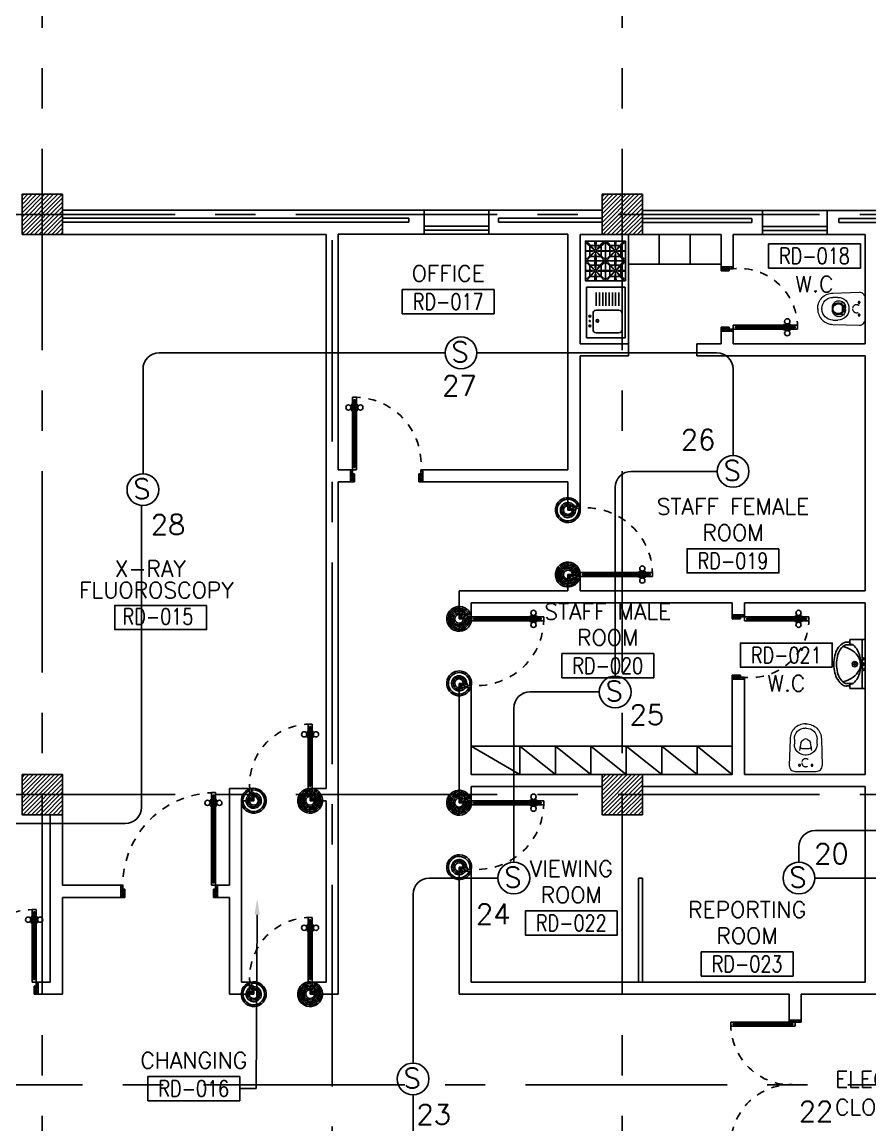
# Model space of a CAD drawing. Extents: x -0.4 to 91.7, y -13.9 to 77.4.
# Drawn here: x 28.95 to 39.48, y 52.57 to 66.26 of the extents above; entities that cross this region are included whole.
import ezdxf
from ezdxf.enums import TextEntityAlignment as Align

# ---------------------------------------------------------------- set-up
doc = ezdxf.new("R2010")
doc.units = 0
doc.header["$MEASUREMENT"] = 0
doc.header["$PDMODE"] = 3
doc.header["$PDSIZE"] = 0.1
for name, pattern in [('CENTERX2', [4, 2.5, -0.5, 0.5, -0.5]), ('HIDDEN', [0.375, 0.25, -0.125]), ('HIDDEN2', [0.1875, 0.125, -0.0625])]:
    doc.linetypes.add(name, pattern=pattern)
doc.layers.get('0').update_dxf_attribs({"color": 11, "linetype": 'CONTINUOUS'})
doc.layers.get('DEFPOINTS').update_dxf_attribs({"color": 11, "linetype": 'CONTINUOUS'})
for name, color, linetype in [('A-FURN-W', 11, 'CONTINUOUS'), ('AX-DIM', 11, 'CONTINUOUS'), ('AXES', 11, 'CENTERX2'), ('COL', 11, 'CONTINUOUS'), ('DOOR', 11, 'CONTINUOUS'), ('DOOR-DIM', 11, 'CONTINUOUS'), ('E-FIRE', 4, 'CONTINUOUS'), ('E-PANELBX', 11, 'CONTINUOUS'), ('E-WIRE', 4, 'CONTINUOUS'), ('FIX', 11, 'CONTINUOUS'), ('HAT', 11, 'CONTINUOUS'), ('INSUL', 11, 'CONTINUOUS'), ('K-FUR', 11, 'CONTINUOUS'), ('ME-FIX', 11, 'CONTINUOUS'), ('PART', 11, 'CONTINUOUS'), ('RM-BOX', 11, 'CONTINUOUS'), ('RM-IND', 11, 'CONTINUOUS'), ('RM-NAME', 11, 'CONTINUOUS'), ('RM-NO', 11, 'CONTINUOUS'), ('SUNI-FUR', 11, 'CONTINUOUS'), ('WALL', 11, 'CONTINUOUS'), ('WIN', 11, 'CONTINUOUS')]:
    doc.layers.add(name, color=color, linetype=linetype)
doc.styles.add('ROMANS', font='ROMANS.shx', dxfattribs={"width": 0.6})
doc.dimstyles.new('STANDARD in', dxfattribs={"dimtxt": 0.2, "dimasz": 0.1, "dimexe": 0.07, "dimexo": 0.05, "dimgap": 0.1, "dimtad": 1, "dimdec": 0, "dimlfac": 1000, "dimzin": 0, "dimdsep": 46, "dimtxsty": 'ROMANS', "dimblk": 'ARCHTICK', "dimcen": 0.05, "dimdle": 0.05, "dimclrd": 7, "dimclre": 7, "dimclrt": 2, "dimadec": 0, "dimazin": 0, "dimtfac": 1, "dimtdec": 0, "dimtmove": 2, "dimatfit": 3, "dimldrblk": 'ARCHTICK', "dimfxl": 0, "dimtolj": 1, "dimtzin": 0, "dimarcsym": 0})

# ---------------------------------------------------------------- blocks, each defined once
blk = doc.blocks.new('_ARCHTICK')
at = {"color": 0, "linetype": 'ByBlock', "const_width": 0.15}
blk.add_lwpolyline([(-0.5, -0.5), (0.5, 0.5)], dxfattribs=at)
blk = doc.blocks.new('*D139')
at = {"layer": 'AX-DIM', "color": 7, "lineweight": -2}
for p, q in [((10.901, 76.113), (86.317, 76.113)), ((10.951, 63.985), (10.951, 76.183)), ((86.267, 74.743), (86.267, 76.183))]:
    blk.add_line(p, q, dxfattribs=at)
at = {"layer": 'DEFPOINTS', "color": 0}
for p in [(86.267, 76.113), (86.267, 74.693), (10.951, 63.935)]:
    blk.add_point(p, dxfattribs=at)
at = {"layer": 'AX-DIM', "color": 7, "lineweight": -2, "xscale": 0.1, "yscale": 0.1, "zscale": 0.1, "rotation": 180}
blk.add_blockref('_ARCHTICK', (10.951, 76.113), dxfattribs=at)
at = {"layer": 'AX-DIM', "color": 7, "lineweight": -2, "xscale": 0.1, "yscale": 0.1, "zscale": 0.1}
blk.add_blockref('_ARCHTICK', (86.267, 76.113), dxfattribs=at)
at = {"layer": 'AX-DIM', "color": 2, "insert": (48.609, 76.313), "char_height": 0.2, "attachment_point": 5, "style": 'ROMANS'}
blk.add_mtext('\\A1;75316', dxfattribs=at)
blk = doc.blocks.new('*X115')
at = {"color": 0}
for p, q in [((49339, 62332), (49808, 62801)), ((49339, 62385), (49755, 62801)), ((49339, 62438), (49702, 62801)), ((49339, 62491), (49649, 62801)), ((49339, 62544), (49596, 62801)), ((49339, 62597), (49543, 62801)), ((49339, 62651), (49490, 62801)), ((49339, 62704), (49437, 62801)), ((49339, 62757), (49384, 62801)), ((49361, 62301), (49839, 62779)), ((49414, 62301), (49839, 62726)), ((49467, 62301), (49839, 62673)), ((49520, 62301), (49839, 62620)), ((49573, 62301), (49839, 62567)), ((49626, 62301), (49839, 62514)), ((49679, 62301), (49839, 62461)), ((49732, 62301), (49839, 62408)), ((49785, 62301), (49839, 62355))]:
    blk.add_line(p, q, dxfattribs=at)
blk = doc.blocks.new('*X114')
at = {"color": 0}
for p, q in [((49339, 69545), (49795, 70001)), ((49339, 69598), (49742, 70001)), ((49339, 69651), (49689, 70001)), ((49339, 69704), (49636, 70001)), ((49339, 69757), (49583, 70001)), ((49339, 69810), (49530, 70001)), ((49339, 69863), (49477, 70001)), ((49339, 69916), (49424, 70001)), ((49339, 69969), (49371, 70001)), ((49348, 69501), (49839, 69992)), ((49401, 69501), (49839, 69939)), ((49455, 69501), (49839, 69886)), ((49508, 69501), (49839, 69833)), ((49561, 69501), (49839, 69780)), ((49614, 69501), (49839, 69727)), ((49667, 69501), (49839, 69674)), ((49720, 69501), (49839, 69621)), ((49773, 69501), (49839, 69568)), ((49826, 69501), (49839, 69514))]:
    blk.add_line(p, q, dxfattribs=at)
blk = doc.blocks.new('COL50')
at = {"layer": 'COL'}
blk.add_lwpolyline([(-250, 250), (-250, -250), (250, -250), (250, 250)], close=True, dxfattribs=at)
blk = doc.blocks.new('A$C09EF76E8')
at = {"layer": 'DOOR', "color": 0, "linetype": 'ByBlock'}
for p, q in [((719, 855), (710, 855)), ((710, 855), (710, 790)), ((727, 868), (719, 868)), ((719, 778), (719, 868)), ((719, 855), (719, 790)), ((777, 950), (727, 950)), ((727, 950), (777, 950)), ((727, 900), (727, 950)), ((744, 900), (727, 900)), ((760, 920), (744, 920)), ((744, 900), (744, 920)), ((760, 900), (760, 920)), ((777, 900), (760, 900)), ((777, 900), (777, 950)), ((777, 868), (784, 868)), ((784, 778), (784, 868)), ((784, 855), (793, 855)), ((784, 855), (784, 790)), ((793, 855), (793, 790)), ((719, 790), (710, 790)), ((727, 778), (719, 778)), ((777, 778), (784, 778)), ((784, 790), (793, 790)), ((2, 0), (2, 150)), ((2, 150), (27, 150)), ((2, 150), (2, 0)), ((27, 150), (27, 100)), ((727, 150), (727, 200)), ((727, 200), (744, 200)), ((727, 150), (777, 150)), ((744, 200), (744, 180)), ((744, 180), (760, 180)), ((760, 180), (760, 200)), ((760, 200), (777, 200)), ((777, 200), (777, 150)), ((777, 150), (777, 100)), ((802, 150), (777, 150)), ((802, 150), (802, 0)), ((27, 100), (52, 100)), ((52, 100), (52, 0)), ((777, 100), (752, 100)), ((752, 100), (752, 0)), ((52, 0), (2, 0)), ((752, 0), (802, 0))]:
    blk.add_line(p, q, dxfattribs=at)
at = {"layer": 'DOOR', "linetype": 'ByBlock'}
for p, q in [((727, 900), (727, 200)), ((744, 200), (744, 900)), ((760, 200), (760, 900)), ((777, 200), (777, 900)), ((802, 0), (802, 150))]:
    blk.add_line(p, q, dxfattribs=at)
at = {"layer": 'DOOR', "color": 9, "linetype": 'ByBlock'}
for p, q in [((52, 0), (2, 114)), ((52, 0), (2, 40)), ((52, 0), (38, 100)), ((752, 0), (802, 114)), ((752, 0), (765, 100)), ((752, 0), (802, 40))]:
    blk.add_line(p, q, dxfattribs=at)
at = {"layer": 'DOOR', "color": 0, "linetype": 'ByBlock'}
for centre in [(678, 823), (825, 823)]:
    blk.add_circle(centre, 32.4, dxfattribs=at)
at = {"layer": 'DOOR', "linetype": 'HIDDEN', "ltscale": 0.5}
blk.add_arc((752, 199), 752, 88.0938, 183.7249, dxfattribs=at)
at = {"layer": 'DOOR', "color": 9, "linetype": 'ByBlock'}
for centre, radius, start, end in [((52, 0), 154, 103.7142, 108.8947), ((752, 0), 154, 71.1053, 76.2858), ((52, 0), 134, 100.72, 111.8402), ((52, 0), 94.4, 90, 121.9818), ((52, 0), 74.4, 90, 132.2236), ((52, 0), 54.4, 90, 156.7926), ((52, 0), 34.4, 90, 180), ((52, 0), 14.4, 90, 180), ((752, 0), 94.4, 58.0182, 90), ((752, 0), 74.4, 47.7764, 90), ((752, 0), 54.4, 23.2074, 90), ((752, 0), 34.4, 0, 90), ((752, 0), 14.4, 0, 90), ((752, 0), 134, 68.1598, 79.28), ((752, 0), 114, 64.0838, 77.3774)]:
    blk.add_arc(centre, radius, start, end, dxfattribs=at)
blk = doc.blocks.new('DOOR100')
at = {"layer": 'DOOR', "color": 7, "linetype": 'ByBlock'}
for p, q in [((-75, 1250), (-75, 1300)), ((-75, 1300), (-25, 1300)), ((-25, 1300), (-75, 1300)), ((-58, 1250), (-75, 1250)), ((-58, 1250), (-58, 1270)), ((-42, 1270), (-58, 1270)), ((-42, 1250), (-42, 1270)), ((-25, 1250), (-42, 1250)), ((-25, 1250), (-25, 1300)), ((-91, 1205), (-91, 1140)), ((-82, 1205), (-91, 1205)), ((-82, 1140), (-91, 1140)), ((-82, 1128), (-82, 1218)), ((-75, 1218), (-82, 1218)), ((-82, 1205), (-82, 1140)), ((-75, 1128), (-82, 1128)), ((-25, 1218), (-18, 1218)), ((-25, 1128), (-18, 1128)), ((-18, 1128), (-18, 1218)), ((-18, 1205), (-18, 1140)), ((-18, 1205), (-9, 1205)), ((-18, 1140), (-9, 1140)), ((-9, 1205), (-9, 1140)), ((-1200, 0), (-1200, 150)), ((-1200, 150), (-1175, 150)), ((-1200, 150), (-1200, 0)), ((-1175, 150), (-1175, 100)), ((-75, 200), (-58, 200)), ((-75, 150), (-75, 200)), ((-75, 150), (-25, 150)), ((-58, 200), (-58, 180)), ((-58, 180), (-42, 180)), ((-42, 200), (-25, 200)), ((-42, 180), (-42, 200)), ((-25, 200), (-25, 150)), ((0, 150), (-25, 150)), ((-25, 150), (-25, 100)), ((0, 0), (0, 150)), ((0, 150), (0, 0)), ((-1150, 0), (-1200, 114)), ((-1150, 0), (-1200, 40)), ((-1150, 0), (-1200, 0)), ((-1175, 100), (-1150, 100)), ((-1150, 0), (-1163, 100)), ((-1150, 100), (-1150, 0)), ((-50, 0), (0, 114)), ((-50, 100), (-50, 0)), ((-50, 0), (-37, 100)), ((-25, 100), (-50, 100)), ((-50, 0), (0, 40)), ((-50, 0), (0, 0))]:
    blk.add_line(p, q, dxfattribs=at)
at = {"layer": 'DOOR', "linetype": 'ByBlock'}
for p, q in [((-75, 1250), (-75, 200)), ((-58, 200), (-58, 1250)), ((-42, 200), (-42, 1250)), ((-25, 200), (-25, 1250))]:
    blk.add_line(p, q, dxfattribs=at)
at = {"layer": 'DOOR', "color": 7, "linetype": 'ByBlock'}
for centre in [(-124, 1173), (24, 1173)]:
    blk.add_circle(centre, 32.4, dxfattribs=at)
at = {"layer": 'DOOR', "linetype": 'HIDDEN', "ltscale": 0.5}
blk.add_arc((-25, 150), 1150, 90, 180, dxfattribs=at)
at = {"layer": 'DOOR', "color": 7, "linetype": 'ByBlock'}
for centre, radius, start, end in [((-1150, 0), 154, 103.7142, 108.8947), ((-50, 0), 154, 71.1053, 76.2858), ((-1150, 0), 134, 100.72, 111.8402), ((-1150, 0), 94.4, 90, 121.9818), ((-1150, 0), 74.4, 90, 132.2236), ((-1150, 0), 54.4, 90, 156.7926), ((-1150, 0), 34.4, 90, 180), ((-1150, 0), 14.4, 90, 180), ((-50, 0), 94.4, 58.0182, 90), ((-50, 0), 74.4, 47.7764, 90), ((-50, 0), 54.4, 23.2074, 90), ((-50, 0), 34.4, 0, 90), ((-50, 0), 14.4, 0, 90), ((-50, 0), 134, 68.1598, 79.28), ((-50, 0), 114, 64.0838, 77.3774)]:
    blk.add_arc(centre, radius, start, end, dxfattribs=at)
blk = doc.blocks.new('A$C49F1192B')
at = {"layer": 'DOOR', "color": 0, "linetype": 'ByBlock', "xscale": -1, "rotation": 270}
blk.add_blockref('DOOR100', (0, 1200), dxfattribs=at)
blk = doc.blocks.new('*X112')
at = {"color": 0}
for p, q in [((42139, 62345), (42595, 62801)), ((42139, 62398), (42542, 62801)), ((42139, 62451), (42489, 62801)), ((42139, 62504), (42436, 62801)), ((42139, 62557), (42383, 62801)), ((42139, 62610), (42330, 62801)), ((42139, 62663), (42277, 62801)), ((42139, 62716), (42224, 62801)), ((42139, 62769), (42171, 62801)), ((42148, 62301), (42639, 62792)), ((42201, 62301), (42639, 62739)), ((42255, 62301), (42639, 62686)), ((42308, 62301), (42639, 62633)), ((42361, 62301), (42639, 62580)), ((42414, 62301), (42639, 62527)), ((42467, 62301), (42639, 62474)), ((42520, 62301), (42639, 62421)), ((42573, 62301), (42639, 62368)), ((42626, 62301), (42639, 62314))]:
    blk.add_line(p, q, dxfattribs=at)
blk = doc.blocks.new('RM1')
at = {"layer": 'RM-BOX'}
blk.add_lwpolyline([(570, -200), (-570, -200), (-570, -500), (570, -500)], close=True, dxfattribs=at)
at = {"layer": 'RM-NAME', "style": 'ROMANS'}
for tag, p in [('ROOMNAME1', (0, 324)), ('ROOMNAME2', (0, 0))]:
    blk.add_attdef(tag, text='', height=200, dxfattribs=at).set_placement(p, align=Align.MIDDLE)
at = {"layer": 'RM-NO', "style": 'ROMANS', "width": 0.8}
blk.add_attdef('ROOMNO', text='', height=200, dxfattribs=at).set_placement((0, -350), align=Align.MIDDLE)
blk = doc.blocks.new('A$C6F293607')
at = {"layer": 'DOOR', "color": 0, "linetype": 'ByBlock'}
for p, q in [((81, 875), (131, 875)), ((131, 875), (81, 875)), ((81, 825), (81, 875)), ((81, 825), (98, 825)), ((98, 845), (114, 845)), ((98, 825), (98, 845)), ((114, 825), (114, 845)), ((114, 825), (131, 825)), ((131, 825), (131, 875)), ((1631, 875), (1581, 875)), ((1581, 875), (1631, 875)), ((1581, 825), (1581, 875)), ((1598, 825), (1581, 825)), ((1614, 845), (1598, 845)), ((1598, 825), (1598, 845)), ((1614, 825), (1614, 845)), ((1631, 825), (1614, 825)), ((1631, 825), (1631, 875)), ((74, 780), (65, 780)), ((65, 780), (65, 715)), ((74, 715), (65, 715)), ((81, 793), (74, 793)), ((74, 703), (74, 793)), ((74, 780), (74, 715)), ((81, 703), (74, 703)), ((131, 793), (138, 793)), ((131, 703), (138, 703)), ((138, 703), (138, 793)), ((138, 780), (147, 780)), ((138, 780), (138, 715)), ((138, 715), (147, 715)), ((147, 780), (147, 715)), ((56, 0), (56, 150)), ((56, 150), (81, 150)), ((81, 150), (81, 0)), ((1656, 150), (1631, 150)), ((1631, 150), (1631, 0)), ((1656, 0), (1656, 150)), ((81, 0), (56, 0)), ((98, 125), (81, 125)), ((81, 125), (81, 75)), ((131, 75), (81, 75)), ((98, 105), (98, 125)), ((114, 105), (98, 105)), ((131, 125), (114, 125)), ((114, 125), (114, 105)), ((131, 75), (131, 125)), ((1581, 125), (1598, 125)), ((1581, 75), (1581, 125)), ((1581, 75), (1631, 75)), ((1598, 125), (1598, 105)), ((1598, 105), (1614, 105)), ((1614, 125), (1631, 125)), ((1614, 105), (1614, 125)), ((1631, 125), (1631, 75)), ((1631, 0), (1656, 0))]:
    blk.add_line(p, q, dxfattribs=at)
at = {"layer": 'DOOR', "linetype": 'ByBlock'}
for p, q in [((81, 125), (81, 825)), ((98, 125), (98, 825)), ((114, 125), (114, 825)), ((131, 825), (131, 125)), ((1581, 825), (1581, 125)), ((1598, 125), (1598, 825)), ((1614, 125), (1614, 825)), ((1631, 125), (1631, 825))]:
    blk.add_line(p, q, dxfattribs=at)
at = {"layer": 'DOOR', "color": 9, "linetype": 'ByBlock'}
for p, q in [((81, 57), (56, 114)), ((81, 20), (56, 40)), ((1631, 57), (1656, 114)), ((1631, 20), (1656, 40))]:
    blk.add_line(p, q, dxfattribs=at)
at = {"layer": 'DOOR', "color": 0, "linetype": 'ByBlock'}
for centre in [(32, 748), (179, 748)]:
    blk.add_circle(centre, 32.4, dxfattribs=at)
at = {"layer": 'DOOR', "linetype": 'HIDDEN', "ltscale": 0.5}
for centre, start, end in [((106, 124), 356.2751, 91.9062), ((1606, 124), 88.0938, 183.7249)]:
    blk.add_arc(centre, 752, start, end, dxfattribs=at)
at = {"layer": 'DOOR', "color": 9, "linetype": 'ByBlock'}
for centre, radius, start, end in [((106, 0), 154, 103.7142, 108.8947), ((1606, 0), 154, 71.1053, 76.2858), ((106, 0), 134, 100.72, 111.8402), ((106, 0), 114, 102.6226, 115.9162), ((106, 0), 94.4, 105.3566, 121.9818), ((106, 0), 74.4, 109.6341, 132.2236), ((106, 0), 54.4, 117.3576, 156.7926), ((106, 0), 34.4, 136.6107, 180), ((1606, 0), 134, 68.1598, 79.28), ((1606, 0), 114, 64.0838, 77.3774), ((1606, 0), 94.4, 58.0182, 74.6434), ((1606, 0), 74.4, 47.7764, 70.3659), ((1606, 0), 54.4, 23.2074, 62.6424), ((1606, 0), 34.4, 0, 43.3893)]:
    blk.add_arc(centre, radius, start, end, dxfattribs=at)
blk = doc.blocks.new('*X113')
at = {"color": 0}
for p, q in [((42139, 69504), (42636, 70001)), ((42139, 69557), (42583, 70001)), ((42139, 69610), (42530, 70001)), ((42139, 69663), (42477, 70001)), ((42139, 69716), (42424, 70001)), ((42139, 69769), (42371, 70001)), ((42139, 69822), (42318, 70001)), ((42139, 69875), (42265, 70001)), ((42139, 69929), (42212, 70001)), ((42139, 69982), (42159, 70001)), ((42189, 69501), (42639, 69951)), ((42242, 69501), (42639, 69898)), ((42295, 69501), (42639, 69845)), ((42348, 69501), (42639, 69792)), ((42401, 69501), (42639, 69739)), ((42454, 69501), (42639, 69686)), ((42507, 69501), (42639, 69633)), ((42560, 69501), (42639, 69580)), ((42613, 69501), (42639, 69527))]:
    blk.add_line(p, q, dxfattribs=at)
blk = doc.blocks.new('DOOR90')
at = {"layer": 'DOOR', "color": 7, "linetype": 'ByBlock'}
for p, q in [((-150, 0), (0, 0)), ((-150, 0), (-150, -25)), ((0, -50), (-114, 0)), ((0, -50), (-40, 0)), ((0, -50), (0, 0)), ((-1000, -25), (-1050, -25)), ((-1050, -75), (-1050, -25)), ((-1050, -25), (-1050, -75)), ((-1000, -75), (-1050, -75)), ((-1000, -42), (-1020, -42)), ((-1020, -42), (-1020, -58)), ((-1000, -58), (-1020, -58)), ((-1000, -25), (-1000, -42)), ((-1000, -58), (-1000, -75)), ((-878, -18), (-968, -18)), ((-968, -25), (-968, -18)), ((-968, -75), (-968, -82)), ((-878, -82), (-968, -82)), ((-955, -9), (-890, -9)), ((-955, -18), (-955, -9)), ((-955, -18), (-890, -18)), ((-955, -82), (-890, -82)), ((-955, -82), (-955, -91)), ((-955, -91), (-890, -91)), ((-890, -18), (-890, -9)), ((-890, -82), (-890, -91)), ((-878, -25), (-878, -18)), ((-878, -75), (-878, -82)), ((-200, -25), (-150, -25)), ((-200, -42), (-200, -25)), ((-180, -42), (-200, -42)), ((-200, -58), (-180, -58)), ((-200, -75), (-200, -58)), ((-150, -75), (-200, -75)), ((-180, -58), (-180, -42)), ((-150, -25), (-100, -25)), ((-150, -75), (-150, -25)), ((-100, -25), (-100, -50)), ((0, -50), (-100, -37)), ((-100, -50), (0, -50)), ((-150, -875), (-100, -875)), ((-150, -900), (-150, -875)), ((-150, -900), (0, -900)), ((0, -900), (-150, -900)), ((0, -850), (-114, -900)), ((-100, -875), (-100, -850)), ((0, -850), (-100, -863)), ((-100, -850), (0, -850)), ((0, -850), (-40, -900)), ((0, -850), (0, -900))]:
    blk.add_line(p, q, dxfattribs=at)
at = {"layer": 'DOOR', "linetype": 'ByBlock'}
for p, q in [((-200, -25), (-1000, -25)), ((-200, -42), (-1000, -42)), ((-200, -58), (-1000, -58)), ((-1000, -75), (-200, -75))]:
    blk.add_line(p, q, dxfattribs=at)
at = {"layer": 'DOOR', "color": 7, "linetype": 'ByBlock'}
for centre in [(-923, 24), (-923, -124)]:
    blk.add_circle(centre, 32.4, dxfattribs=at)
for centre, radius, start, end in [((0, -50), 154, 161.1053, 166.2858), ((0, -50), 94.4, 148.0182, 180), ((0, -50), 134, 158.1598, 169.28), ((0, -50), 114, 154.0838, 167.3774), ((0, -50), 74.4, 137.7764, 180), ((0, -50), 54.4, 113.2074, 180), ((0, -50), 34.4, 90, 180), ((0, -50), 14.4, 90, 180), ((0, -850), 154, 193.7142, 198.8947), ((0, -850), 134, 190.72, 201.8402), ((0, -850), 94.4, 180, 211.9818), ((0, -850), 74.4, 180, 222.2236), ((0, -850), 54.4, 180, 246.7926), ((0, -850), 34.4, 180, 270), ((0, -850), 14.4, 180, 270)]:
    blk.add_arc(centre, radius, start, end, dxfattribs=at)
at = {"layer": 'DOOR', "linetype": 'HIDDEN', "ltscale": 0.5}
blk.add_arc((-222, -50), 828, 178.2701, 275.003, dxfattribs=at)
blk = doc.blocks.new('WC')
at = {"layer": 'FIX', "lineweight": 20}
for p, q in [((475, 141), (538, 141)), ((339, 5), (339, -5)), ((395, 76), (490, 60)), ((534, 24), (540, 0)), ((540, 0), (534, -24)), ((674, 5), (674, -5)), ((490, -60), (395, -76)), ((213, -204), (210, -204)), ((538, -141), (475, -141))]:
    blk.add_line(p, q, dxfattribs=at)
at = {"layer": 'FIX', "linetype": 'Continuous', "lineweight": 20}
blk.add_line((420, -47), (420, 45), dxfattribs=at)
at = {"layer": 'FIX', "lineweight": 20}
for points in [[(210, -204, -0.414214), (137, -131), (137, 0), (137, 131, -0.414214), (210, 204)], [(727, -5), (727, 5, 0.414214), (538, 194), (210, 204)], [(727, 5), (727, -5, -0.414214), (538, -194), (210, -204)]]:
    blk.add_lwpolyline(points, format="xyb", dxfattribs=at)
at = {"layer": 'FIX', "linetype": 'HIDDEN2', "lineweight": 20, "ltscale": 0.3}
blk.add_circle((245, 0), 49.8, dxfattribs=at)
at = {"layer": 'FIX', "linetype": 'HIDDEN', "lineweight": 20, "ltscale": 0.05}
for centre in [(213, 78), (213, -77)]:
    blk.add_circle(centre, 11.6, dxfattribs=at)
at = {"layer": 'FIX', "lineweight": 20}
for centre, radius, start, end in [((475, 5), 136, 90, 180), ((538, 5), 136, 360, 90), ((464, -18), 82, 51.0758, 71.504), ((473, -7), 68.2, 27.1532, 51.0758), ((475, -5), 136, 180, 270), ((464, 18), 82, 288.496, 308.9242), ((473, 7), 68.2, 308.9242, 332.8468), ((538, -5), 136, 270, 0)]:
    blk.add_arc(centre, radius, start, end, dxfattribs=at)
at = {"layer": 'FIX', "linetype": 'Continuous', "lineweight": 20}
for centre, start, end in [((443, 46), 88.3879, 182.3338), ((442, -46), 177.6662, 271.6121)]:
    blk.add_arc(centre, 22.3, start, end, dxfattribs=at)
blk = doc.blocks.new('A$C3CD36B94')
at = {"layer": 'DOOR', "color": 0, "linetype": 'ByBlock'}
for p, q in [((106, 950), (56, 950)), ((56, 800), (56, 950)), ((81, 850), (106, 850)), ((81, 800), (81, 850)), ((106, 850), (106, 950)), ((806, 950), (856, 950)), ((806, 850), (806, 950)), ((831, 850), (806, 850)), ((831, 800), (831, 850)), ((856, 800), (856, 950)), ((856, 950), (856, 800)), ((56, 800), (81, 800)), ((131, 800), (81, 800)), ((81, 750), (81, 800)), ((98, 750), (81, 750)), ((114, 770), (98, 770)), ((98, 770), (98, 750)), ((114, 750), (114, 770)), ((131, 750), (114, 750)), ((131, 800), (131, 750)), ((856, 800), (831, 800)), ((65, 95), (65, 160)), ((74, 160), (65, 160)), ((74, 173), (74, 83)), ((81, 173), (74, 173)), ((74, 95), (74, 160)), ((131, 173), (138, 173)), ((138, 173), (138, 83)), ((138, 95), (138, 160)), ((138, 160), (147, 160)), ((147, 95), (147, 160)), ((74, 95), (65, 95)), ((81, 83), (74, 83)), ((81, 50), (81, 0)), ((81, 50), (98, 50)), ((131, 0), (81, 0)), ((81, 0), (131, 0)), ((98, 50), (98, 30)), ((98, 30), (114, 30)), ((114, 50), (114, 30)), ((114, 50), (131, 50)), ((131, 83), (138, 83)), ((131, 50), (131, 0)), ((138, 95), (147, 95))]:
    blk.add_line(p, q, dxfattribs=at)
at = {"layer": 'DOOR', "color": 9, "linetype": 'ByBlock'}
for p, q in [((106, 950), (56, 910)), ((106, 950), (56, 837)), ((106, 950), (93, 850)), ((806, 950), (819, 850)), ((806, 950), (856, 837)), ((806, 950), (856, 910))]:
    blk.add_line(p, q, dxfattribs=at)
at = {"layer": 'DOOR', "linetype": 'ByBlock'}
for p, q in [((81, 750), (81, 50)), ((98, 750), (98, 50)), ((114, 750), (114, 50)), ((131, 50), (131, 750))]:
    blk.add_line(p, q, dxfattribs=at)
at = {"layer": 'DOOR', "color": 0, "linetype": 'ByBlock'}
for centre in [(32, 128), (179, 128)]:
    blk.add_circle(centre, 32.4, dxfattribs=at)
at = {"layer": 'DOOR', "color": 9, "linetype": 'ByBlock'}
for centre, radius, start, end in [((106, 950), 54.4, 203.2074, 270), ((106, 950), 74.4, 227.7764, 270), ((106, 950), 94.4, 238.0182, 270), ((106, 950), 114, 244.0838, 257.3774), ((106, 950), 134, 248.1598, 259.28), ((106, 950), 34.4, 180, 270), ((106, 950), 14.4, 180, 270), ((806, 950), 34.4, 270, 0), ((806, 950), 14.4, 270, 0), ((806, 950), 54.4, 270, 336.7926), ((806, 950), 74.4, 270, 312.2236), ((806, 950), 94.4, 270, 301.9818), ((806, 950), 134, 280.72, 291.8402), ((106, 950), 154, 251.1053, 256.2858), ((806, 950), 154, 283.7142, 288.8947)]:
    blk.add_arc(centre, radius, start, end, dxfattribs=at)
at = {"layer": 'DOOR', "linetype": 'HIDDEN', "ltscale": 0.5}
blk.add_arc((106, 729), 729, 268.0335, 5.6617, dxfattribs=at)
blk = doc.blocks.new('A$C68711307')
at = {"layer": 'A-FURN-W'}
for p, q in [((0, 0), (0, 0.627)), ((0, 0.627), (0.48, 0.627)), ((0.12, 0.563), (0.4, 0.563)), ((0.48, 0.627), (0.48, 0)), ((0.08, 0.323), (0.08, 0.523)), ((0.44, 0.523), (0.44, 0.323)), ((0.4, 0.283), (0.12, 0.283)), ((0.12, 0.232), (0.12, 0.064)), ((0.16, 0.232), (0.16, 0.064)), ((0.2, 0.232), (0.2, 0.064)), ((0.24, 0.232), (0.24, 0.064)), ((0.28, 0.232), (0.28, 0.064)), ((0.32, 0.232), (0.32, 0.064)), ((0.36, 0.232), (0.36, 0.064)), ((0.4, 0.232), (0.4, 0.064)), ((0, 0), (0.48, 0))]:
    blk.add_line(p, q, dxfattribs=at)
for centre, start_param, end_param in [((0.12, 0.523), 5.497787, 7.068583), ((0.4, 0.523), 3.926991, 5.497787), ((0.12, 0.323), 0.785398, 2.356194), ((0.4, 0.323), 2.356194, 3.926991)]:
    blk.add_ellipse(centre, major_axis=(-0.0283, 0.0283), ratio=1, start_param=start_param, end_param=end_param, dxfattribs=at)
at = {"layer": 'A-FURN-W', "extrusion": (0, 0, -1)}
for centre, major_axis in [((0.04, 0.48), (-0.00849, 0.00849)), ((0.04, 0.42), (-0.00566, 0.00566)), ((0.134, 0.417), (-0.0113, 0.0113))]:
    blk.add_ellipse(centre, major_axis=major_axis, ratio=1, dxfattribs=at)
blk.add_ellipse((0.04, 0.36), major_axis=(-0.00849, 0.00849), ratio=1, start_param=6.283185307178246, end_param=12.56637061435783, dxfattribs=at)
blk = doc.blocks.new('RANGE')
at = {"layer": 'K-FUR'}
for p, q in [((0.45, 0.904), (0.45, 0)), ((0, 0.452), (0.9, 0.452))]:
    blk.add_line(p, q, dxfattribs=at)
for points in [[(-0.001, 0.879), (0.172, 0.723, 0.025175), (0.18, 0.73), (0.023, 0.903)], [(0.211, 0.904), (0.22, 0.747, 0.025175), (0.23, 0.747), (0.238, 0.904)], [(0.426, 0.904), (0.27, 0.73, 0.025175), (0.278, 0.723), (0.45, 0.88)], [(0.449, 0.879), (0.622, 0.723, 0.025175), (0.63, 0.73), (0.473, 0.903)], [(0.661, 0.904), (0.67, 0.747, 0.025175), (0.68, 0.747), (0.688, 0.904)], [(0.876, 0.904), (0.72, 0.73, 0.025175), (0.728, 0.723), (0.9, 0.88)], [(0, 0.664), (0.156, 0.672, 0.025175), (0.156, 0.683), (0, 0.691)], [(0.024, 0.452), (0.18, 0.625, 0.025175), (0.172, 0.633), (0, 0.476)], [(0.239, 0.452), (0.23, 0.609, 0.025175), (0.22, 0.609), (0.212, 0.452)], [(0.451, 0.477), (0.278, 0.633, 0.025175), (0.27, 0.625), (0.427, 0.453)], [(0.45, 0.691), (0.294, 0.683, 0.025175), (0.294, 0.673), (0.45, 0.665)], [(0.45, 0.664), (0.606, 0.672, 0.025175), (0.606, 0.683), (0.45, 0.691)], [(0.474, 0.452), (0.63, 0.625, 0.025175), (0.622, 0.633), (0.45, 0.476)], [(0.689, 0.452), (0.68, 0.609, 0.025175), (0.67, 0.609), (0.662, 0.452)], [(0.901, 0.477), (0.728, 0.633, 0.025175), (0.72, 0.625), (0.877, 0.453)], [(0.9, 0.691), (0.744, 0.683, 0.025175), (0.744, 0.673), (0.9, 0.665)], [(-0.001, 0.427), (0.172, 0.271, 0.025175), (0.18, 0.278), (0.023, 0.451)], [(0.211, 0.452), (0.22, 0.295, 0.025175), (0.23, 0.295), (0.238, 0.452)], [(0.426, 0.452), (0.27, 0.279, 0.025175), (0.278, 0.271), (0.45, 0.428)], [(0.449, 0.427), (0.622, 0.271, 0.025175), (0.63, 0.278), (0.473, 0.451)], [(0.661, 0.452), (0.67, 0.295, 0.025175), (0.68, 0.295), (0.688, 0.452)], [(0.876, 0.452), (0.72, 0.279, 0.025175), (0.728, 0.271), (0.9, 0.428)], [(0, 0.212), (0.156, 0.221, 0.025175), (0.156, 0.231), (0, 0.239)], [(0.024, 0), (0.18, 0.173, 0.025175), (0.172, 0.181), (0, 0.024)], [(0.239, 0), (0.23, 0.157, 0.025175), (0.22, 0.157), (0.212, 0)], [(0.451, 0.025), (0.278, 0.181, 0.025175), (0.27, 0.173), (0.427, 0.001)], [(0.45, 0.239), (0.294, 0.231, 0.025175), (0.294, 0.221), (0.45, 0.213)], [(0.45, 0.212), (0.606, 0.221, 0.025175), (0.606, 0.231), (0.45, 0.239)], [(0.474, 0), (0.63, 0.173, 0.025175), (0.622, 0.181), (0.45, 0.024)], [(0.689, 0), (0.68, 0.157, 0.025175), (0.67, 0.157), (0.662, 0)], [(0.901, 0.025), (0.728, 0.181, 0.025175), (0.72, 0.173), (0.877, 0.001)], [(0.9, 0.239), (0.744, 0.231, 0.025175), (0.744, 0.221), (0.9, 0.213)]]:
    blk.add_lwpolyline(points, format="xyb", dxfattribs=at)
blk.add_lwpolyline([(0, 0), (0, 0.904), (0.9, 0.904), (0.9, 0)], close=True, dxfattribs=at)
for points in [[(0.1, 0.686), (0.1, 0.788)], [(0.113, 0.804), (0.217, 0.804)], [(0.233, 0.804), (0.336, 0.804)], [(0.35, 0.789), (0.35, 0.686)], [(0.55, 0.686), (0.55, 0.788)], [(0.563, 0.804), (0.667, 0.804)], [(0.683, 0.804), (0.786, 0.804)], [(0.8, 0.789), (0.8, 0.686)], [(0.1, 0.567), (0.1, 0.67)], [(0.217, 0.552), (0.114, 0.552)], [(0.337, 0.552), (0.233, 0.552)], [(0.35, 0.67), (0.35, 0.568)], [(0.55, 0.567), (0.55, 0.67)], [(0.667, 0.552), (0.564, 0.552)], [(0.787, 0.552), (0.683, 0.552)], [(0.8, 0.67), (0.8, 0.568)], [(0.1, 0.234), (0.1, 0.336)], [(0.113, 0.352), (0.217, 0.352)], [(0.233, 0.352), (0.336, 0.352)], [(0.35, 0.337), (0.35, 0.234)], [(0.55, 0.234), (0.55, 0.336)], [(0.563, 0.352), (0.667, 0.352)], [(0.683, 0.352), (0.786, 0.352)], [(0.8, 0.337), (0.8, 0.234)], [(0.1, 0.115), (0.1, 0.218)], [(0.217, 0.1), (0.114, 0.1)], [(0.337, 0.1), (0.233, 0.1)], [(0.35, 0.218), (0.35, 0.116)], [(0.55, 0.115), (0.55, 0.218)], [(0.667, 0.1), (0.564, 0.1)], [(0.787, 0.1), (0.683, 0.1)], [(0.8, 0.218), (0.8, 0.116)]]:
    blk.add_lwpolyline(points, dxfattribs=at)
for centre, radius in [((0.225, 0.678), 0.0373), ((0.225, 0.678), 0.0273), ((0.675, 0.678), 0.0373), ((0.675, 0.678), 0.0273), ((0.225, 0.226), 0.0373), ((0.225, 0.226), 0.0273), ((0.675, 0.226), 0.0373), ((0.675, 0.226), 0.0273)]:
    blk.add_circle(centre, radius, dxfattribs=at)
blk = doc.blocks.new('Rang')
at = {"layer": 'FIX', "xscale": -0.6637168141592866, "yscale": 0.6637168141592866, "zscale": 0.6637168141592921, "rotation": 90}
blk.add_blockref('RANGE', (0.6, 0.597), dxfattribs=at)
blk = doc.blocks.new('3')
at = {"layer": 'SUNI-FUR', "linetype": 'Continuous'}
for p, q in [((-0.304, 0), (-0.304, -0.192)), ((0.304, 0), (-0.304, 0)), ((0.304, -0.192), (0.304, 0)), ((0.304, -0.039), (-0.304, -0.039)), ((0.032, -0.13), (-0.032, -0.13)), ((0.016, -0.021), (-0.015, -0.021)), ((0, -0.005), (0, -0.037)), ((0, -0.098), (0, -0.162)), ((-0.304, -0.192), (-0.254, -0.192)), ((-0.271, -0.228), (-0.271, -0.192)), ((-0.254, -0.192), (-0.239, -0.15)), ((-0.239, -0.228), (-0.239, -0.15)), ((0.239, -0.15), (0.254, -0.192)), ((0.239, -0.15), (0.239, -0.228)), ((0.254, -0.192), (0.304, -0.192)), ((0.271, -0.192), (0.271, -0.228))]:
    blk.add_line(p, q, dxfattribs=at)
for centre, radius in [((-0.065, -0.021), 0.0124), ((0, -0.13), 0.0325), ((0, -0.021), 0.0155), ((0.065, -0.021), 0.0124)]:
    blk.add_circle(centre, radius, dxfattribs=at)
for centre, radius, start, end in [((-0.085, -0.267), 0.193, 117.0377, 142.6695), ((-0.028, -0.365), 0.307, 103.0865, 118.1878), ((0.054, -0.312), 0.27, 118.7422, 143.0578), ((-0.008, -0.528), 0.47, 89.0532, 100.9895), ((-0.012, -0.189), 0.13, 84.8536, 119.4454), ((0, -0.527), 0.469, 78.0637, 90), ((0.003, -0.228), 0.168, 61.4441, 91.1678), ((-0.04, -0.297), 0.25, 35.9608, 60.2764), ((0.034, -0.367), 0.306, 62.9623, 78.0637), ((0.085, -0.267), 0.193, 37.3305, 62.9623), ((-0.191, -0.235), 0.0807, 174.5539, 214.673), ((-0.187, -0.234), 0.0525, 173.0893, 213.2084), ((-0.083, -0.16), 0.18, 214.673, 239.0867), ((0.204, -0.373), 0.433, 163.2739, 167.375), ((0.104, -0.343), 0.328, 144.0392, 163.2739), ((-0.104, -0.343), 0.328, 16.7261, 35.9608), ((0.089, -0.171), 0.167, 300.9133, 325.327), ((-0.204, -0.373), 0.433, 12.7359, 16.7261), ((0.171, -0.228), 0.068, 325.327, 0), ((0.171, -0.228), 0.101, 325.327, 0), ((-0.083, -0.16), 0.212, 214.673, 239.0867), ((-0.035, -0.081), 0.305, 239.0867, 256.0699), ((-0.035, -0.081), 0.272, 239.0867, 256.0699), ((0, 0.062), 0.452, 256.0699, 270), ((0, 0.062), 0.419, 256.0699, 270), ((0, 0.062), 0.419, 270, 283.9301), ((0, 0.062), 0.452, 270, 283.9301), ((0.035, -0.081), 0.272, 283.9301, 300.9133), ((0.035, -0.081), 0.305, 283.9301, 300.9133), ((0.089, -0.171), 0.2, 300.9133, 325.327)]:
    blk.add_arc(centre, radius, start, end, dxfattribs=at)
blk = doc.blocks.new('S')
at = {"layer": 'E-FIRE'}
blk.add_circle((0, 0), 197, dxfattribs=at)
at = {"layer": 'E-FIRE', "color": 3, "style": 'ROMANS'}
blk.add_text('S', height=250, dxfattribs=at).set_placement((-119, -115))

msp = doc.modelspace()

# ---------------------------------------------------------------- linework, layer by layer
at = {"layer": 'AXES'}
for p, q in [((29.2014, -1.8143), (29.2014, 76.6632)), ((36.4014, -1.8143), (36.4014, 76.6632)), ((0.35, 63.87), (69.4414, 63.87)), ((32.8014, 5.05), (32.8014, 63.87)), ((0.35, 56.67), (69.4414, 56.67)), ((11.2014, 53.07), (69.4414, 53.07))]:
    msp.add_line(p, q, dxfattribs=at)
at = {"layer": 'COL'}
for points in [[(28.9514, 63.62), (28.9514, 64.12), (29.4514, 64.12), (29.4514, 63.62)], [(36.1514, 63.62), (36.1514, 64.12), (36.6514, 64.12), (36.6514, 63.62)]]:
    msp.add_lwpolyline(points, close=True, dxfattribs=at)
at = {"layer": 'E-PANELBX'}
for p, q in [((36.4764, 63.62), (36.4764, 62.266)), ((36.4764, 63.62), (37.6264, 63.62)), ((36.4764, 63.2521), (36.4764, 63.62)), ((36.8598, 63.2521), (36.8598, 63.62)), ((37.2431, 63.2521), (37.2431, 63.62)), ((37.6264, 63.62), (37.6264, 63.2521)), ((37.6264, 63.2521), (36.4764, 63.2521)), ((35.1311, 56.92), (34.5264, 57.27)), ((35.5712, 56.92), (35.1311, 57.27)), ((36.0113, 56.92), (35.5712, 57.27)), ((36.4513, 56.92), (36.0113, 57.27)), ((36.8914, 56.92), (36.4513, 57.27)), ((37.3289, 56.92), (36.8914, 57.27)), ((37.7664, 56.92), (37.3289, 57.27))]:
    msp.add_line(p, q, dxfattribs=at)
for points in [[(34.5264, 57.27), (35.1311, 57.27), (35.1311, 56.92), (34.5264, 56.92)], [(35.1311, 57.27), (35.5712, 57.27), (35.5712, 56.92), (35.1311, 56.92)], [(35.5712, 57.27), (36.0113, 57.27), (36.0113, 56.92), (35.5712, 56.92)], [(36.0113, 57.27), (36.4513, 57.27), (36.4513, 56.92), (36.0113, 56.92)], [(36.4513, 57.27), (36.8914, 57.27), (36.8914, 56.92), (36.4513, 56.92)], [(36.8914, 57.27), (37.3289, 57.27), (37.3289, 56.92), (36.8914, 56.92)], [(37.3289, 57.27), (37.7664, 57.27), (37.7664, 56.92), (37.3289, 56.92)]]:
    msp.add_lwpolyline(points, close=True, dxfattribs=at)
at = {"layer": 'E-WIRE', "color": 4}
for p, q in [((34.5964, 62.152), (37.5759, 62.152)), ((30.4526, 60.6516), (30.4526, 61.952)), ((30.4328, 60.2583), (30.4328, 56.5116)), ((27.4531, 56.3116), (30.2328, 56.3116))]:
    msp.add_line(p, q, dxfattribs=at)
at = {"layer": 'E-WIRE'}
for p, q in [((36.1158, 57.9447), (35.255, 57.9447)), ((35.055, 55.8315), (35.055, 57.7447)), ((34.8579, 55.6345), (34.0047, 55.6345)), ((33.8047, 53.3391), (33.8047, 55.4345)), ((33.8047, 52.945), (33.8047, 52.3263))]:
    msp.add_line(p, q, dxfattribs=at)
for centre, start, end in [((30.6526, 61.952), 90, 180), ((37.5759, 61.952), 360, 90), ((35.255, 57.7447), 90, 180), ((34.0047, 55.4345), 90, 180)]:
    msp.add_arc(centre, 0.2, start, end, dxfattribs=at)
at = {"layer": 'E-WIRE', "color": 4}
msp.add_arc((30.2328, 56.5116), 0.2, 270, 0, dxfattribs=at)
at = {"layer": 'INSUL'}
for p, q in [((33.7514, 63.824), (29.4514, 63.824)), ((33.7514, 63.824), (33.7514, 63.774)), ((34.8653, 63.824), (34.8653, 63.774)), ((34.8653, 63.824), (36.1514, 63.824)), ((36.6514, 63.82), (38.011, 63.82)), ((38.011, 63.82), (38.011, 63.77)), ((39.0877, 63.82), (43.3014, 63.82)), ((39.0877, 63.82), (39.0877, 63.77)), ((33.7514, 63.774), (29.4514, 63.774)), ((34.8653, 63.774), (36.1514, 63.774)), ((36.6514, 63.77), (38.011, 63.77)), ((39.0877, 63.77), (43.3014, 63.77))]:
    msp.add_line(p, q, dxfattribs=at)
at = {"layer": 'ME-FIX', "color": 4}
for p, q in [((34.2022, 62.152), (30.6526, 62.152)), ((37.7759, 60.8782), (37.7759, 61.952)), ((37.5788, 60.6812), (36.5129, 60.6812)), ((36.3129, 58.1418), (36.3129, 60.4812)), ((40.7593, 56.223), (38.7931, 56.223)), ((38.5931, 55.8315), (38.5931, 56.023)), ((38.7902, 55.6345), (40.068, 55.6345))]:
    msp.add_line(p, q, dxfattribs=at)
for centre in [(36.5129, 60.4812), (38.7931, 56.023)]:
    msp.add_arc(centre, 0.2, 90, 180, dxfattribs=at)
at = {"layer": 'PART'}
for p, q in [((36.6014, 55.6318), (36.6014, 54.345)), ((36.6014, 55.6318), (36.6514, 55.6318)), ((36.6514, 55.6318), (36.6514, 54.345))]:
    msp.add_line(p, q, dxfattribs=at)
at = {"layer": 'RM-BOX'}
msp.add_lwpolyline([(31.2424, 59.0181), (30.1026, 59.0181), (30.1026, 58.7181), (31.2424, 58.7181)], close=True, dxfattribs=at)
at = {"layer": 'RM-IND'}
for p, q in [((31.8694, 55.1801), (31.8563, 53.0224)), ((31.8563, 53.0224), (31.6529, 53.0224))]:
    msp.add_line(p, q, dxfattribs=at)
msp.add_solid([(31.8361, 55.1801), (31.9027, 55.1801), (31.8694, 55.3801)], dxfattribs=at)
at = {"layer": 'WALL'}
for p, q in [((33.9433, 63.924), (29.4514, 63.924)), ((33.9433, 63.924), (33.9433, 63.624)), ((36.1514, 63.924), (34.7433, 63.924)), ((34.7433, 63.924), (34.7433, 63.624)), ((38.1431, 63.92), (36.6514, 63.92)), ((38.1431, 63.92), (38.1431, 63.62)), ((43.3014, 63.92), (38.9431, 63.92)), ((38.9431, 63.92), (38.9431, 63.62)), ((29.4514, 63.62), (32.7264, 63.62)), ((32.7264, 56.745), (32.7264, 63.62)), ((33.9433, 63.624), (32.8764, 63.624)), ((32.8764, 60.701), (32.8764, 63.624)), ((32.8764, 60.701), (32.8764, 63.62)), ((32.8764, 63.62), (32.8764, 60.701)), ((35.7264, 63.624), (34.7433, 63.624)), ((35.7264, 63.624), (35.7264, 60.701)), ((35.8764, 63.62), (35.8764, 62.266)), ((37.6264, 63.62), (35.8764, 63.62)), ((37.6264, 63.22), (37.6264, 63.62)), ((38.1431, 63.62), (37.7764, 63.62)), ((37.7764, 63.22), (37.7764, 63.62)), ((39.4164, 63.62), (38.9431, 63.62)), ((39.4164, 62.266), (39.4164, 63.62)), ((37.6264, 63.22), (37.7764, 63.22)), ((37.6264, 62.266), (37.6264, 62.42)), ((37.6264, 62.42), (37.7764, 62.42)), ((37.7764, 62.266), (37.7764, 62.42)), ((35.8764, 62.266), (36.4764, 62.266)), ((36.4764, 62.266), (36.4764, 62.116)), ((37.3264, 62.116), (37.3264, 62.266)), ((37.3264, 62.266), (37.6264, 62.266)), ((37.7764, 62.266), (39.4164, 62.266)), ((35.8764, 62.116), (36.4764, 62.116)), ((35.8764, 60.251), (35.8764, 62.116)), ((37.3264, 62.116), (39.4164, 62.116)), ((39.4164, 59.201), (39.4164, 62.116)), ((32.8764, 60.701), (33.0264, 60.701)), ((33.0264, 60.701), (33.0264, 60.551)), ((33.9264, 60.551), (33.9264, 60.701)), ((33.9264, 60.701), (35.7264, 60.701)), ((32.8764, 54.195), (32.8764, 60.551)), ((32.8764, 60.551), (33.0264, 60.551)), ((33.9264, 60.551), (35.7264, 60.551)), ((35.7264, 60.251), (35.7264, 60.551)), ((35.8764, 60.251), (35.7264, 60.251)), ((35.8764, 59.351), (35.7264, 59.351)), ((35.7264, 59.351), (35.7264, 59.201)), ((35.8764, 59.201), (35.8764, 59.351)), ((34.3764, 59.201), (35.7264, 59.201)), ((34.3764, 58.901), (34.3764, 59.201)), ((35.8764, 59.201), (39.4164, 59.201)), ((34.5264, 59.051), (37.7664, 59.051)), ((34.5264, 58.901), (34.5264, 59.051)), ((37.7664, 59.051), (37.7664, 58.901)), ((37.9164, 59.051), (39.4164, 59.051)), ((37.9164, 59.051), (37.9164, 58.901)), ((39.4164, 56.92), (39.4164, 59.051)), ((34.5264, 58.901), (34.3764, 58.901)), ((37.7664, 58.901), (37.9164, 58.901)), ((37.9164, 58.901), (37.7664, 58.901)), ((37.7664, 58.101), (37.9164, 58.101)), ((37.9164, 58.101), (37.7664, 58.101)), ((37.7664, 56.92), (37.7664, 58.101)), ((37.9164, 58.101), (37.9164, 56.92)), ((34.3764, 56.62), (34.3764, 58.001)), ((34.5264, 58.001), (34.3764, 58.001)), ((34.5264, 56.92), (34.5264, 58.001)), ((37.7664, 56.92), (34.5264, 56.92)), ((39.4164, 56.92), (37.9164, 56.92)), ((31.5264, 55.545), (31.5264, 56.745)), ((31.5264, 56.745), (31.7764, 56.745)), ((31.7764, 56.745), (31.7764, 56.595)), ((32.5764, 56.745), (32.5764, 56.595)), ((32.5764, 56.745), (32.7264, 56.745)), ((36.1514, 56.77), (34.5264, 56.77)), ((34.5264, 56.62), (34.5264, 56.77)), ((39.4164, 56.77), (36.6514, 56.77)), ((39.4164, 54.345), (39.4164, 56.77)), ((31.6764, 54.345), (31.6764, 56.595)), ((31.6764, 56.595), (31.7764, 56.595)), ((32.5764, 56.595), (32.7264, 56.595)), ((32.7264, 54.345), (32.7264, 56.595)), ((34.5264, 56.62), (34.3764, 56.62)), ((29.3014, 54.345), (29.3014, 56.42)), ((29.4514, 55.545), (29.4514, 56.42)), ((34.3764, 54.195), (34.3764, 55.72)), ((34.5264, 55.72), (34.3764, 55.72)), ((34.5264, 54.345), (34.5264, 55.72)), ((29.4514, 55.545), (30.1764, 55.545)), ((30.1764, 55.545), (30.1764, 55.395)), ((31.3764, 55.545), (31.3764, 55.395)), ((31.3764, 55.545), (31.5264, 55.545)), ((29.4514, 54.195), (29.4514, 55.395)), ((29.4514, 55.395), (30.1764, 55.395)), ((31.3764, 55.395), (31.5264, 55.395)), ((31.5264, 54.195), (31.5264, 55.395)), ((29.1514, 54.345), (29.1514, 54.195)), ((29.1514, 54.345), (29.3014, 54.345)), ((31.6764, 54.345), (31.7764, 54.345)), ((31.7764, 54.345), (31.7764, 54.195)), ((32.5764, 54.345), (32.5764, 54.195)), ((32.5764, 54.345), (32.7264, 54.345)), ((34.5264, 54.345), (39.4164, 54.345)), ((29.1514, 54.195), (29.4514, 54.195)), ((31.5264, 54.195), (31.7764, 54.195)), ((32.5764, 54.195), (32.8764, 54.195)), ((34.3764, 54.195), (38.4733, 54.195)), ((38.4733, 54.195), (38.4733, 53.87)), ((38.6233, 54.195), (38.6233, 53.87)), ((38.6233, 54.195), (39.5664, 54.195)), ((38.6233, 53.87), (38.4733, 53.87))]:
    msp.add_line(p, q, dxfattribs=at)
at = {"layer": 'WIN'}
for p, q in [((33.9433, 63.924), (34.7433, 63.924)), ((38.9404, 63.92), (38.1404, 63.92)), ((33.9433, 63.724), (34.7433, 63.724)), ((33.9433, 63.674), (34.7433, 63.674)), ((38.9404, 63.72), (38.1404, 63.72)), ((38.9404, 63.67), (38.1404, 63.67)), ((33.9433, 63.624), (34.7433, 63.624)), ((38.9404, 63.62), (38.1404, 63.62))]:
    msp.add_line(p, q, dxfattribs=at)

# ---------------------------------------------------------------- block references
at = {"layer": 'COL', "xscale": 0.001000000047497451, "yscale": 0.0009999999892897904, "zscale": 0.001}
for p in [(29.2014, 56.67), (36.4014, 56.67)]:
    msp.add_blockref('COL50', p, dxfattribs=at)
at = {"layer": 'DOOR', "color": 0, "yscale": 0.0009999999892897904, "zscale": 0.001}
for name, p, xscale, rotation in [('A$C3CD36B94', (38.5769, 62.3641), 0.0009999999892897904, 90), ('A$C3CD36B94', (38.7169, 58.9569), -0.0009999999892897904, 90), ('A$C49F1192B', (30.1764, 55.395), -0.0009999999892897904, 270), ('A$C6F293607', (38.6233, 52.2141), 0.0009999999892897904, 90)]:
    msp.add_blockref(name, p, dxfattribs=dict(at, xscale=xscale, rotation=rotation))
at = {"layer": 'DOOR', "color": 0, "xscale": 0.001000000047497451, "yscale": 0.0009999999892897904, "zscale": 0.001}
for p in [(31.7749, 56.595), (31.7749, 54.195)]:
    msp.add_blockref('A$C09EF76E8', p, dxfattribs=at)
at = {"layer": 'DOOR', "xscale": 0.0009999999892897904, "yscale": 0.0009999999892897904, "zscale": 0.001, "rotation": 270}
msp.add_blockref('DOOR90', (29.1514, 54.195), dxfattribs=at)
at = {"layer": 'DOOR-DIM', "yscale": 0.0009999999892897904, "zscale": 0.001}
for p, xscale, rotation in [((33.0264, 60.551), -0.0009999999892897904, 90), ((35.7264, 59.351), 0.001000000047497451, 180)]:
    msp.add_blockref('DOOR90', p, dxfattribs=dict(at, xscale=xscale, rotation=rotation))
at = {"layer": 'DOOR-DIM', "xscale": -0.001000000047497451, "yscale": 0.0009999999892897904, "zscale": 0.001}
for p in [(34.3764, 58.901), (34.3764, 56.62)]:
    msp.add_blockref('DOOR90', p, dxfattribs=at)
at = {"layer": 'E-FIRE', "color": 4, "xscale": 0.0009999999892897904, "yscale": 0.0009999999892897904, "zscale": 0.001}
for p in [(34.3993, 62.152), (37.7759, 60.6812), (30.451, 60.4545), (36.3129, 57.9447), (35.055, 55.6345), (38.5931, 55.6345), (33.8047, 53.1421)]:
    msp.add_blockref('S', p, dxfattribs=at)
at = {"layer": 'FIX', "xscale": -0.8250000000116415, "yscale": 0.8249999999970896, "zscale": 0.8250000000000001, "rotation": 180}
msp.add_blockref('Rang', (35.9444, 63.5392), dxfattribs=at)
at = {"layer": 'FIX', "xscale": -1, "rotation": 180}
msp.add_blockref('A$C68711307', (35.9579, 62.9655), dxfattribs=at)
at = {"layer": 'HAT', "xscale": 0.001000000047497451, "yscale": 0.0009999999892897904, "zscale": 0.001}
for name in ['*X113', '*X114', '*X112', '*X115']:
    msp.add_blockref(name, (-13.1878, -5.881), dxfattribs=at)
at = {"layer": 'HAT'}
ref = msp.add_blockref('RM1', (38.7862, 63.0047), dxfattribs=dict(at, xscale=-0.001000000047497451, yscale=0.0009999999892897904, zscale=0.001, rotation=180))
ref.add_attrib('ROOMNO', 'RD-018', dxfattribs={"layer": 'RM-NO', "height": 0.2, "style": 'ROMANS', "width": 0.8}).set_placement((38.7862, 63.3547), align=Align.MIDDLE)
ref.add_attrib('ROOMNAME2', 'W.C', dxfattribs={"layer": 'RM-NAME', "height": 0.2, "style": 'ROMANS'}).set_placement((38.7862, 63.0047), align=Align.MIDDLE)
at = {"layer": 'HAT', "xscale": 0.001000000047497451, "yscale": 0.0009999999892897904, "zscale": 0.001}
for p, values in [((34.241, 63.1374), {'ROOMNO': 'RD-017', 'ROOMNAME2': 'OFFICE'}), ((37.7758, 59.9203), {'ROOMNO': 'RD-019', 'ROOMNAME2': 'ROOM', 'ROOMNAME1': 'STAFF FEMALE'}), ((36.2214, 58.6196), {'ROOMNO': 'RD-020', 'ROOMNAME2': 'ROOM', 'ROOMNAME1': 'STAFF MALE'}), ((35.7687, 55.427), {'ROOMNO': 'RD-022', 'ROOMNAME2': 'ROOM', 'ROOMNAME1': 'VIEWING'}), ((37.9507, 54.9191), {'ROOMNO': 'RD-023', 'ROOMNAME2': 'ROOM', 'ROOMNAME1': 'REPORTING'}), ((31.083, 53.3724), {'ROOMNO': 'RD-016', 'ROOMNAME2': 'CHANGING'})]:
    msp.add_blockref('RM1', p, dxfattribs=at).add_auto_attribs(values)
at = {"layer": 'HAT'}
ref = msp.add_blockref('RM1', (38.4372, 58.0514), dxfattribs=dict(at, xscale=-0.001000000047497451, yscale=0.0009999999892897904, zscale=0.001, rotation=180))
ref.add_attrib('ROOMNO', 'RD-021', dxfattribs={"layer": 'RM-NO', "height": 0.2, "style": 'ROMANS', "width": 0.8}).set_placement((38.4372, 58.4014), align=Align.MIDDLE)
ref.add_attrib('ROOMNAME2', 'W.C', dxfattribs={"layer": 'RM-NAME', "height": 0.2, "style": 'ROMANS'}).set_placement((38.4372, 58.0514), align=Align.MIDDLE)
at = {"layer": 'SUNI-FUR', "xscale": -1, "rotation": 270}
msp.add_blockref('3', (39.4164, 58.2891), dxfattribs=at)
at = {"layer": 'WALL', "xscale": -0.001000000047497451, "yscale": 0.0009999999892897904, "zscale": 0.001}
msp.add_blockref('WC', (39.5534, 62.6994), dxfattribs=at)
at = {"layer": 'WALL', "xscale": -0.0009999999892897904, "yscale": 0.0009999999892897904, "zscale": 0.001, "rotation": 270}
msp.add_blockref('WC', (38.6777, 56.8215), dxfattribs=at)

# ---------------------------------------------------------------- texts
at = {"layer": 'E-FIRE', "color": 4, "style": 'ROMANS'}
for s, p in [('27', (34.1646, 61.6203)), ('26', (37.1274, 60.9503)), ('28', (30.5487, 59.8967)), ('25', (36.4921, 57.5363)), ('20', (38.783, 55.8119)), ('24', (34.5846, 55.0639)), ('23', (33.8464, 52.5763)), ('22', (38.5918, 52.6154))]:
    msp.add_text(s, height=0.25, dxfattribs=at).set_placement(p)
at = {"layer": 'HAT', "style": 'ROMANS'}
for s, p in [('ELEC.', (39.0407, 53.0372)), ('CLOSET', (39.0407, 52.6918))]:
    msp.add_text(s, height=0.2, dxfattribs=at).set_placement(p)
at = {"layer": 'RM-NAME', "style": 'ROMANS'}
for s, p in [('X-RAY', (30.1016, 59.3738)), ('FLUOROSCOPY', (29.6594, 59.1083))]:
    msp.add_text(s, height=0.2, dxfattribs=at).set_placement(p)
at = {"layer": 'RM-NO', "style": 'ROMANS', "width": 0.8}
msp.add_text('RD-015', height=0.2, dxfattribs=at).set_placement((30.1994, 58.78))

# ---------------------------------------------------------------- dimensions: what is measured, and where the dimension line sits
at = {"layer": 'AX-DIM'}
dim = msp.add_linear_dim(base=(86.2675, 76.113), p1=(10.9514, 63.9346), p2=(86.2675, 74.6929), dimstyle='STANDARD in', dxfattribs=at)
dim.commit()
dim.dimension.update_dxf_attribs({"geometry": '*D139', "text_midpoint": (48.6094, 76.313)})

doc.saveas('drawing.dxf')
